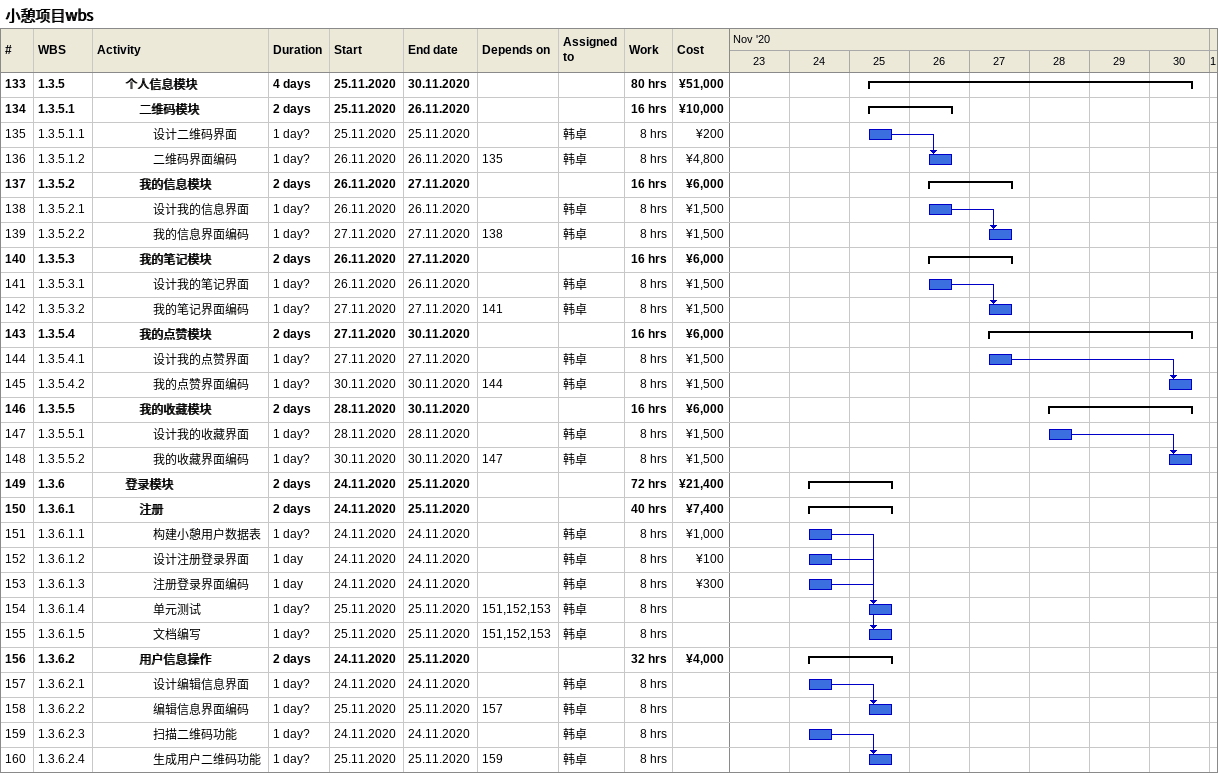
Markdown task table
小憩项目wbs

| ID | WBS | Task | Duration | Start | Finish | Predecessors | Resources | Work (h) | Cost (¥) |
|---|---|---|---|---|---|---|---|---|---|
| 133 | 1.3.5 | **个人信息模块** | 4d | 2020-11-25 | 2020-11-30 |  |  | 80 | 51000 |
| 134 | 1.3.5.1 | **二维码模块** | 2d | 2020-11-25 | 2020-11-26 |  |  | 16 | 10000 |
| 135 | 1.3.5.1.1 | 设计二维码界面 | 1d? | 2020-11-25 | 2020-11-25 |  | 韩卓 | 8 | 200 |
| 136 | 1.3.5.1.2 | 二维码界面编码 | 1d? | 2020-11-26 | 2020-11-26 | 135 | 韩卓 | 8 | 4800 |
| 137 | 1.3.5.2 | **我的信息模块** | 2d | 2020-11-26 | 2020-11-27 |  |  | 16 | 6000 |
| 138 | 1.3.5.2.1 | 设计我的信息界面 | 1d? | 2020-11-26 | 2020-11-26 |  | 韩卓 | 8 | 1500 |
| 139 | 1.3.5.2.2 | 我的信息界面编码 | 1d? | 2020-11-27 | 2020-11-27 | 138 | 韩卓 | 8 | 1500 |
| 140 | 1.3.5.3 | **我的笔记模块** | 2d | 2020-11-26 | 2020-11-27 |  |  | 16 | 6000 |
| 141 | 1.3.5.3.1 | 设计我的笔记界面 | 1d? | 2020-11-26 | 2020-11-26 |  | 韩卓 | 8 | 1500 |
| 142 | 1.3.5.3.2 | 我的笔记界面编码 | 1d? | 2020-11-27 | 2020-11-27 | 141 | 韩卓 | 8 | 1500 |
| 143 | 1.3.5.4 | **我的点赞模块** | 2d | 2020-11-27 | 2020-11-30 |  |  | 16 | 6000 |
| 144 | 1.3.5.4.1 | 设计我的点赞界面 | 1d? | 2020-11-27 | 2020-11-27 |  | 韩卓 | 8 | 1500 |
| 145 | 1.3.5.4.2 | 我的点赞界面编码 | 1d? | 2020-11-30 | 2020-11-30 | 144 | 韩卓 | 8 | 1500 |
| 146 | 1.3.5.5 | **我的收藏模块** | 2d | 2020-11-28 | 2020-11-30 |  |  | 16 | 6000 |
| 147 | 1.3.5.5.1 | 设计我的收藏界面 | 1d? | 2020-11-28 | 2020-11-28 |  | 韩卓 | 8 | 1500 |
| 148 | 1.3.5.5.2 | 我的收藏界面编码 | 1d? | 2020-11-30 | 2020-11-30 | 147 | 韩卓 | 8 | 1500 |
| 149 | 1.3.6 | **登录模块** | 2d | 2020-11-24 | 2020-11-25 |  |  | 72 | 21400 |
| 150 | 1.3.6.1 | **注册** | 2d | 2020-11-24 | 2020-11-25 |  |  | 40 | 7400 |
| 151 | 1.3.6.1.1 | 构建小憩用户数据表 | 1d? | 2020-11-24 | 2020-11-24 |  | 韩卓 | 8 | 1000 |
| 152 | 1.3.6.1.2 | 设计注册登录界面 | 1d | 2020-11-24 | 2020-11-24 |  | 韩卓 | 8 | 100 |
| 153 | 1.3.6.1.3 | 注册登录界面编码 | 1d | 2020-11-24 | 2020-11-24 |  | 韩卓 | 8 | 300 |
| 154 | 1.3.6.1.4 | 单元测试 | 1d? | 2020-11-25 | 2020-11-25 | 151, 152, 153 | 韩卓 | 8 |  |
| 155 | 1.3.6.1.5 | 文档编写 | 1d? | 2020-11-25 | 2020-11-25 | 151, 152, 153 | 韩卓 | 8 |  |
| 156 | 1.3.6.2 | **用户信息操作** | 2d | 2020-11-24 | 2020-11-25 |  |  | 32 | 4000 |
| 157 | 1.3.6.2.1 | 设计编辑信息界面 | 1d? | 2020-11-24 | 2020-11-24 |  | 韩卓 | 8 |  |
| 158 | 1.3.6.2.2 | 编辑信息界面编码 | 1d? | 2020-11-25 | 2020-11-25 | 157 | 韩卓 | 8 |  |
| 159 | 1.3.6.2.3 | 扫描二维码功能 | 1d? | 2020-11-24 | 2020-11-24 |  | 韩卓 | 8 |  |
| 160 | 1.3.6.2.4 | 生成用户二维码功能 | 1d? | 2020-11-25 | 2020-11-25 | 159 | 韩卓 | 8 |  |
